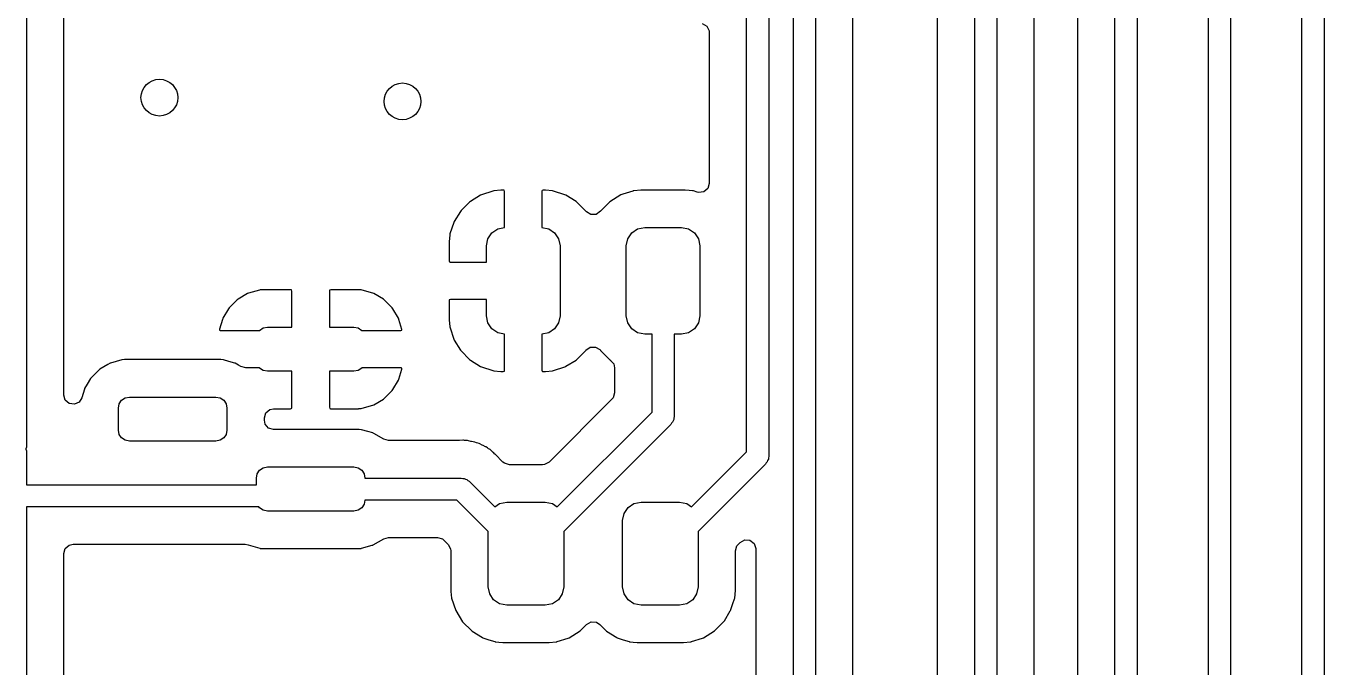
# Model space of a CAD drawing. Extents: x 41 to 172, y -227 to -42.
# Drawn here: x 71.67 to 89.3, y -154.09 to -145.38 of the extents above; entities that cross this region are included whole.
import ezdxf

# ---------------------------------------------------------------- set-up
doc = ezdxf.new("R2010")
doc.units = 0
doc.layers.add('BLACK', color=7, linetype='CONTINUOUS')

msp = doc.modelspace()

# ---------------------------------------------------------------- linework, layer by layer
at = {"layer": 'BLACK', "linetype": 'CONTINUOUS'}
for p, q in [((82.0945, -183.185), (82.0945, -122.692)), ((82.3945, -122.63), (82.3945, -183.155)), ((82.903, -182.776), (82.903, -122.712)), ((71.6745, -127.065), (71.6745, -151.106)), ((87.734, -183.261), (87.734, -127.253)), ((88.034, -127.283), (88.034, -183.199)), ((89.304, -130.967), (89.304, -155.36)), ((89.004, -155.423), (89.004, -131.051)), ((81.7602, -134.163), (81.7602, -151.23)), ((81.4602, -151.168), (81.4602, -134.225)), ((84.559, -166.152), (84.559, -134.584)), ((84.859, -134.584), (84.859, -166.152)), ((84.0505, -134.934), (84.0505, -165.799)), ((85.3675, -165.801), (85.3675, -134.937)), ((86.464, -169.636), (86.464, -136.3)), ((86.764, -136.385), (86.764, -169.441)), ((85.9555, -136.567), (85.9555, -166.425)), ((72.183, -150.398), (72.183, -142.531)), ((80.8568, -145.347), (80.9179, -145.383)), ((80.9179, -145.383), (80.9497, -145.446)), ((80.9497, -145.446), (80.9517, -145.469)), ((80.9517, -145.469), (80.9517, -147.52)), ((80.9317, -147.588), (80.878, -147.635)), ((80.9517, -147.52), (80.9317, -147.588)), ((77.6958, -147.776), (77.5813, -147.891)), ((77.7072, -147.767), (77.6958, -147.776)), ((77.845, -147.682), (77.7072, -147.767)), ((77.8582, -147.676), (77.845, -147.682)), ((78.0124, -147.624), (77.8582, -147.676)), ((78.0258, -147.621), (78.0124, -147.624)), ((78.1214, -147.611), (78.0258, -147.621)), ((78.1279, -147.611), (78.1214, -147.611)), ((78.1575, -147.611), (78.1279, -147.611)), ((78.1651, -147.613), (78.1575, -147.611)), ((78.1665, -147.614), (78.1651, -147.613)), ((78.171, -147.629), (78.1665, -147.614)), ((78.171, -148.12), (78.171, -147.629)), ((78.6807, -147.617), (78.679, -147.625)), ((78.679, -147.625), (78.679, -148.12)), ((78.6819, -147.615), (78.6807, -147.617)), ((78.6971, -147.611), (78.6819, -147.615)), ((78.7221, -147.611), (78.6971, -147.611)), ((78.7286, -147.611), (78.7221, -147.611)), ((78.8229, -147.621), (78.7286, -147.611)), ((78.8363, -147.624), (78.8229, -147.621)), ((78.9906, -147.675), (78.8363, -147.624)), ((79.0038, -147.681), (78.9906, -147.675)), ((79.1418, -147.766), (79.0038, -147.681)), ((79.1532, -147.775), (79.1418, -147.766)), ((79.2679, -147.89), (79.1532, -147.775)), ((79.6007, -147.771), (79.4757, -147.896)), ((79.7511, -147.677), (79.6007, -147.771)), ((79.7802, -147.668), (79.7511, -147.677)), ((79.9123, -147.624), (79.7802, -147.668)), ((79.9188, -147.621), (79.9123, -147.624)), ((79.9123, -147.624), (79.9123, -147.624)), ((79.9257, -147.621), (79.9188, -147.621)), ((80.0213, -147.611), (79.9257, -147.621)), ((79.9257, -147.621), (79.9257, -147.621)), ((80.0214, -147.611), (80.0213, -147.611)), ((80.0246, -147.611), (80.0214, -147.611)), ((80.6254, -147.611), (80.0246, -147.611)), ((80.68, -147.616), (80.6254, -147.611)), ((80.723, -147.621), (80.68, -147.616)), ((80.7299, -147.621), (80.723, -147.621)), ((80.723, -147.621), (80.723, -147.621)), ((80.7364, -147.623), (80.7299, -147.621)), ((80.786, -147.64), (80.7364, -147.623)), ((80.7364, -147.623), (80.7364, -147.623)), ((80.8078, -147.645), (80.786, -147.64)), ((80.878, -147.635), (80.8078, -147.645)), ((77.5722, -147.902), (77.4872, -148.04)), ((77.5813, -147.891), (77.5722, -147.902)), ((79.2759, -147.9), (79.2679, -147.89)), ((79.2833, -147.908), (79.2759, -147.9)), ((79.3447, -147.944), (79.2833, -147.908)), ((79.4156, -147.941), (79.3447, -147.944)), ((79.4729, -147.9), (79.4156, -147.941)), ((79.4757, -147.896), (79.4729, -147.9)), ((77.481, -148.053), (77.4299, -148.208)), ((77.4872, -148.04), (77.481, -148.053)), ((78.0793, -148.138), (78.171, -148.12)), ((78.679, -148.12), (78.7707, -148.138)), ((79.9793, -148.138), (80.075, -148.119)), ((80.075, -148.119), (80.575, -148.119)), ((80.575, -148.119), (80.6707, -148.138)), ((77.427, -148.221), (77.4173, -148.315)), ((77.4299, -148.208), (77.427, -148.221)), ((77.925, -148.369), (77.944, -148.273)), ((77.944, -148.273), (77.9982, -148.192)), ((77.9982, -148.192), (78.0793, -148.138)), ((78.7707, -148.138), (78.8518, -148.192)), ((78.8518, -148.192), (78.906, -148.273)), ((78.906, -148.273), (78.925, -148.369)), ((79.825, -148.369), (79.844, -148.273)), ((79.844, -148.273), (79.8982, -148.192)), ((79.8982, -148.192), (79.9793, -148.138)), ((80.6707, -148.138), (80.7518, -148.192)), ((80.7518, -148.192), (80.806, -148.273)), ((80.806, -148.273), (80.825, -148.369)), ((77.4173, -148.315), (77.417, -148.322)), ((77.417, -148.322), (77.417, -148.572)), ((77.925, -148.59), (77.925, -148.369)), ((78.925, -148.369), (78.925, -149.319)), ((79.825, -149.319), (79.825, -148.369)), ((80.825, -148.369), (80.825, -149.319)), ((77.417, -148.572), (77.4215, -148.587)), ((77.4215, -148.587), (77.4229, -148.588)), ((77.4229, -148.588), (77.4305, -148.59)), ((77.4305, -148.59), (77.925, -148.59)), ((74.8399, -148.97), (74.694, -149.013)), ((74.8525, -148.968), (74.8399, -148.97)), ((74.8809, -148.966), (74.8525, -148.968)), ((74.8858, -148.966), (74.8809, -148.966)), ((75.2698, -148.966), (74.8858, -148.966)), ((75.2774, -148.967), (75.2698, -148.966)), ((75.2788, -148.968), (75.2774, -148.967)), ((75.2833, -148.984), (75.2788, -148.968)), ((75.2833, -149.474), (75.2833, -148.984)), ((75.793, -148.971), (75.7913, -148.979)), ((75.7913, -148.979), (75.7913, -149.474)), ((75.7942, -148.97), (75.793, -148.971)), ((75.8094, -148.966), (75.7942, -148.97)), ((76.1888, -148.966), (75.8094, -148.966)), ((76.1937, -148.966), (76.1888, -148.966)), ((76.2221, -148.968), (76.1937, -148.966)), ((76.2347, -148.97), (76.2221, -148.968)), ((76.3806, -149.013), (76.2347, -148.97)), ((74.5377, -149.105), (74.4314, -149.211)), ((74.5501, -149.096), (74.5377, -149.105)), ((74.6796, -149.019), (74.5501, -149.096)), ((74.694, -149.013), (74.6796, -149.019)), ((76.395, -149.019), (76.3806, -149.013)), ((76.5245, -149.096), (76.395, -149.019)), ((76.5369, -149.105), (76.5245, -149.096)), ((76.6432, -149.211), (76.5369, -149.105)), ((77.4187, -149.104), (77.417, -149.112)), ((77.417, -149.112), (77.417, -149.366)), ((77.4199, -149.102), (77.4187, -149.104)), ((77.4351, -149.098), (77.4199, -149.102)), ((77.925, -149.098), (77.4351, -149.098)), ((77.925, -149.319), (77.925, -149.098)), ((74.3452, -149.353), (74.3389, -149.368)), ((74.4217, -149.224), (74.3452, -149.353)), ((74.4314, -149.211), (74.4217, -149.224)), ((76.6529, -149.224), (76.6432, -149.211)), ((76.7294, -149.353), (76.6529, -149.224)), ((76.735, -149.366), (76.7294, -149.353)), ((77.944, -149.415), (77.925, -149.319)), ((78.925, -149.319), (78.906, -149.415)), ((79.844, -149.415), (79.825, -149.319)), ((80.825, -149.319), (80.806, -149.415)), ((74.3389, -149.368), (74.2999, -149.502)), ((74.2999, -149.502), (74.2999, -149.516)), ((74.2999, -149.516), (74.3072, -149.52)), ((74.3072, -149.52), (74.8424, -149.52)), ((74.8424, -149.52), (74.8437, -149.518)), ((74.8437, -149.518), (74.8924, -149.485)), ((74.8924, -149.485), (74.9498, -149.474)), ((74.9498, -149.474), (75.2833, -149.474)), ((75.7913, -149.474), (76.1248, -149.474)), ((76.1248, -149.474), (76.1822, -149.485)), ((76.1822, -149.485), (76.2309, -149.518)), ((76.2309, -149.518), (76.2322, -149.52)), ((76.2322, -149.52), (76.7617, -149.52)), ((76.7357, -149.368), (76.735, -149.366)), ((76.7763, -149.508), (76.7357, -149.368)), ((76.7617, -149.52), (76.7752, -149.516)), ((76.7752, -149.516), (76.7763, -149.508)), ((77.417, -149.366), (77.4173, -149.373)), ((77.4173, -149.373), (77.4273, -149.468)), ((77.4273, -149.468), (77.4301, -149.482)), ((77.4301, -149.482), (77.4816, -149.636)), ((77.9982, -149.496), (77.944, -149.415)), ((78.0793, -149.55), (77.9982, -149.496)), ((78.8518, -149.496), (78.7707, -149.55)), ((78.906, -149.415), (78.8518, -149.496)), ((79.8982, -149.496), (79.844, -149.415)), ((79.9793, -149.55), (79.8982, -149.496)), ((80.7518, -149.496), (80.6707, -149.55)), ((80.806, -149.415), (80.7518, -149.496)), ((77.4816, -149.636), (77.4878, -149.649)), ((77.4878, -149.649), (77.5731, -149.787)), ((78.171, -149.568), (78.0793, -149.55)), ((78.171, -150.063), (78.171, -149.568)), ((78.7707, -149.55), (78.679, -149.568)), ((78.679, -149.568), (78.679, -150.059)), ((80.075, -149.569), (79.9793, -149.55)), ((80.175, -149.569), (80.075, -149.569)), ((80.175, -150.628), (80.175, -149.569)), ((80.575, -149.569), (80.475, -149.569)), ((80.475, -149.569), (80.475, -150.69)), ((80.6707, -149.55), (80.575, -149.569)), ((77.5731, -149.787), (77.5821, -149.798)), ((77.5821, -149.798), (77.6968, -149.913)), ((79.1542, -149.912), (79.2687, -149.797)), ((79.2687, -149.797), (79.2758, -149.788)), ((79.2758, -149.788), (79.3337, -149.747)), ((79.3337, -149.747), (79.4046, -149.744)), ((79.4046, -149.744), (79.466, -149.78)), ((79.466, -149.78), (79.4728, -149.787)), ((79.4728, -149.787), (79.4765, -149.793)), ((79.4765, -149.793), (79.6017, -149.918)), ((72.668, -150.049), (72.5503, -150.167)), ((72.6748, -150.045), (72.668, -150.049)), ((72.7824, -149.981), (72.6748, -150.045)), ((72.6748, -150.045), (72.6748, -150.045)), ((72.8112, -149.964), (72.7824, -149.981)), ((72.8188, -149.962), (72.8112, -149.964)), ((72.8971, -149.939), (72.8188, -149.962)), ((72.8188, -149.962), (72.8188, -149.962)), ((72.971, -149.918), (72.8971, -149.939)), ((72.9774, -149.918), (72.971, -149.918)), ((73.0058, -149.915), (72.9774, -149.918)), ((72.9774, -149.918), (72.9774, -149.918)), ((73.0083, -149.915), (73.0058, -149.915)), ((73.0058, -149.915), (73.0058, -149.915)), ((74.3163, -149.915), (73.0083, -149.915)), ((74.3187, -149.915), (74.3163, -149.915)), ((74.3188, -149.915), (74.3187, -149.915)), ((74.3472, -149.918), (74.3188, -149.915)), ((74.3536, -149.918), (74.3472, -149.918)), ((74.3472, -149.918), (74.3472, -149.918)), ((74.4275, -149.939), (74.3536, -149.918)), ((74.5058, -149.962), (74.4275, -149.939)), ((74.5134, -149.964), (74.5058, -149.962)), ((74.5058, -149.962), (74.5058, -149.962)), ((74.5549, -149.989), (74.5134, -149.964)), ((74.5905, -150.01), (74.5549, -149.989)), ((74.6546, -150.028), (74.5905, -150.01)), ((74.8424, -150.028), (74.6546, -150.028)), ((74.8437, -150.03), (74.8424, -150.028)), ((74.8924, -150.062), (74.8437, -150.03)), ((74.9498, -150.074), (74.8924, -150.062)), ((76.1822, -150.062), (76.1248, -150.074)), ((76.2309, -150.03), (76.1822, -150.062)), ((76.2322, -150.028), (76.2309, -150.03)), ((76.7674, -150.028), (76.2322, -150.028)), ((76.7357, -150.179), (76.7747, -150.045)), ((76.7747, -150.031), (76.7674, -150.028)), ((76.7747, -150.045), (76.7747, -150.031)), ((77.6968, -149.913), (77.7082, -149.922)), ((77.7082, -149.922), (77.8462, -150.007)), ((77.8462, -150.007), (77.8594, -150.013)), ((77.8594, -150.013), (78.0137, -150.064)), ((78.0137, -150.064), (78.0271, -150.067)), ((78.0271, -150.067), (78.1214, -150.077)), ((78.1693, -150.071), (78.171, -150.063)), ((78.679, -150.059), (78.6835, -150.074)), ((78.7286, -150.077), (78.8242, -150.067)), ((78.8242, -150.067), (78.8376, -150.064)), ((78.8376, -150.064), (78.9918, -150.012)), ((78.9918, -150.012), (79.005, -150.006)), ((79.005, -150.006), (79.1428, -149.921)), ((79.1428, -149.921), (79.1542, -149.912)), ((79.6017, -149.918), (79.6079, -149.922)), ((79.6079, -149.922), (79.6137, -149.927)), ((79.6137, -149.927), (79.6126, -149.928)), ((79.6126, -149.928), (79.6541, -149.974)), ((79.6541, -149.974), (79.6665, -150.029)), ((79.6665, -150.029), (79.6665, -150.365)), ((72.5463, -150.174), (72.503, -150.247)), ((72.5503, -150.167), (72.5463, -150.174)), ((72.5463, -150.174), (72.5463, -150.174)), ((75.2833, -150.074), (74.9498, -150.074)), ((75.2833, -150.568), (75.2833, -150.074)), ((76.1248, -150.074), (75.7913, -150.074)), ((75.7913, -150.074), (75.7913, -150.563)), ((76.6529, -150.323), (76.7294, -150.194)), ((76.7294, -150.194), (76.7357, -150.179)), ((78.1214, -150.077), (78.1279, -150.077)), ((78.1279, -150.077), (78.1529, -150.077)), ((78.1529, -150.077), (78.1681, -150.073)), ((78.1681, -150.073), (78.1693, -150.071)), ((78.6835, -150.074), (78.6849, -150.075)), ((78.6849, -150.075), (78.6925, -150.077)), ((78.6925, -150.077), (78.7221, -150.077)), ((78.7221, -150.077), (78.7286, -150.077)), ((72.2032, -150.466), (72.183, -150.398)), ((72.4634, -150.318), (72.43, -150.433)), ((72.4657, -150.31), (72.4634, -150.318)), ((72.4634, -150.318), (72.4634, -150.318)), ((72.503, -150.247), (72.4657, -150.31)), ((76.5369, -150.442), (76.6432, -150.336)), ((76.6432, -150.336), (76.6529, -150.323)), ((79.6665, -150.365), (79.6465, -150.433)), ((72.257, -150.512), (72.2032, -150.466)), ((72.3273, -150.522), (72.257, -150.512)), ((72.3918, -150.493), (72.3273, -150.522)), ((72.43, -150.433), (72.3918, -150.493)), ((72.9248, -150.574), (72.9362, -150.516)), ((72.9248, -150.874), (72.9248, -150.574)), ((72.9362, -150.516), (72.9687, -150.468)), ((72.9687, -150.468), (73.0174, -150.435)), ((73.0174, -150.435), (73.0748, -150.424)), ((73.0748, -150.424), (74.2498, -150.424)), ((74.2498, -150.424), (74.3072, -150.435)), ((74.3072, -150.435), (74.3559, -150.468)), ((74.3559, -150.468), (74.3884, -150.516)), ((74.3884, -150.516), (74.3998, -150.574)), ((74.3998, -150.574), (74.3998, -150.874)), ((74.9283, -150.639), (74.982, -150.593)), ((74.982, -150.593), (75.0343, -150.582)), ((75.0343, -150.582), (75.2652, -150.582)), ((75.2652, -150.582), (75.2804, -150.577)), ((75.2804, -150.577), (75.2816, -150.576)), ((75.2816, -150.576), (75.2833, -150.568)), ((75.7913, -150.563), (75.7958, -150.579)), ((75.7958, -150.579), (75.7972, -150.58)), ((75.7972, -150.58), (75.8048, -150.582)), ((75.8048, -150.582), (76.1888, -150.582)), ((76.1888, -150.582), (76.1937, -150.581)), ((76.1937, -150.581), (76.2221, -150.579)), ((76.2221, -150.579), (76.2347, -150.577)), ((76.2347, -150.577), (76.3806, -150.534)), ((76.3806, -150.534), (76.395, -150.528)), ((76.395, -150.528), (76.5245, -150.452)), ((76.5245, -150.452), (76.5369, -150.442)), ((79.6296, -150.454), (78.7766, -151.307)), ((79.6465, -150.433), (79.6296, -150.454)), ((74.9083, -150.708), (74.9283, -150.639)), ((74.9083, -150.739), (74.9083, -150.708)), ((74.9197, -150.791), (74.9083, -150.739)), ((78.887, -151.916), (80.175, -150.628)), ((80.4549, -150.765), (80.4409, -150.779)), ((80.46, -150.746), (80.4549, -150.765)), ((80.4699, -150.729), (80.46, -150.746)), ((80.475, -150.69), (80.4699, -150.709)), ((80.4699, -150.709), (80.4699, -150.729)), ((72.9362, -150.931), (72.9248, -150.874)), ((72.9687, -150.98), (72.9362, -150.931)), ((74.3884, -150.931), (74.3559, -150.98)), ((74.3998, -150.874), (74.3884, -150.931)), ((74.9662, -150.845), (74.9197, -150.791)), ((75.0343, -150.865), (74.9662, -150.845)), ((76.1913, -150.865), (75.0343, -150.865)), ((76.1937, -150.865), (76.1913, -150.865)), ((76.1938, -150.865), (76.1937, -150.865)), ((76.2222, -150.868), (76.1938, -150.865)), ((76.2286, -150.868), (76.2222, -150.868)), ((76.2222, -150.868), (76.2222, -150.868)), ((76.3155, -150.893), (76.2286, -150.868)), ((76.3808, -150.912), (76.3155, -150.893)), ((76.3884, -150.914), (76.3808, -150.912)), ((76.3808, -150.912), (76.3808, -150.912)), ((76.3952, -150.918), (76.3884, -150.914)), ((76.5289, -150.998), (76.3952, -150.918)), ((76.3952, -150.918), (76.3952, -150.918)), ((80.4311, -150.796), (78.975, -152.252)), ((80.4409, -150.779), (80.4311, -150.796)), ((71.6745, -151.106), (71.6694, -151.126)), ((71.6694, -151.126), (71.6694, -151.134)), ((73.0174, -151.012), (72.9687, -150.98)), ((73.0748, -151.024), (73.0174, -151.012)), ((74.2498, -151.024), (73.0748, -151.024)), ((74.3072, -151.012), (74.2498, -151.024)), ((74.3559, -150.98), (74.3072, -151.012)), ((76.5931, -151.015), (76.5289, -150.998)), ((77.5467, -151.015), (76.5931, -151.015)), ((77.5586, -151.015), (77.5467, -151.015)), ((77.6045, -151.01), (77.5586, -151.015)), ((77.6124, -151.011), (77.6045, -151.01)), ((77.6257, -151.014), (77.6124, -151.011)), ((77.6454, -151.015), (77.6257, -151.014)), ((77.6669, -151.015), (77.6454, -151.015)), ((77.6836, -151.019), (77.6669, -151.015)), ((77.7116, -151.027), (77.6836, -151.019)), ((77.7233, -151.029), (77.7116, -151.027)), ((77.7689, -151.036), (77.7233, -151.029)), ((77.7886, -151.045), (77.7689, -151.036)), ((77.8073, -151.051), (77.7886, -151.045)), ((77.828, -151.056), (77.8073, -151.051)), ((77.835, -151.06), (77.828, -151.056)), ((77.8685, -151.079), (77.835, -151.06)), ((77.835, -151.06), (77.835, -151.06)), ((77.8792, -151.084), (77.8685, -151.079)), ((77.9143, -151.099), (77.8792, -151.084)), ((77.9216, -151.102), (77.9143, -151.099)), ((77.9143, -151.099), (77.9143, -151.099)), ((77.9278, -151.107), (77.9216, -151.102)), ((77.9385, -151.115), (77.9278, -151.107)), ((77.955, -151.126), (77.9385, -151.115)), ((77.9669, -151.133), (77.955, -151.126)), ((71.6694, -151.134), (71.6745, -151.153)), ((71.6745, -151.153), (71.6745, -151.617)), ((77.9738, -151.137), (77.9669, -151.133)), ((77.9796, -151.142), (77.9738, -151.137)), ((78.0075, -151.168), (77.9796, -151.142)), ((78.0165, -151.176), (78.0075, -151.168)), ((78.02, -151.179), (78.0165, -151.176)), ((78.0406, -151.199), (78.02, -151.179)), ((78.0434, -151.202), (78.0406, -151.199)), ((78.0655, -151.223), (78.0434, -151.202)), ((78.0951, -151.251), (78.0655, -151.223)), ((78.0994, -151.257), (78.0951, -151.251)), ((78.1074, -151.266), (78.0994, -151.257)), ((78.0994, -151.257), (78.0994, -151.257)), ((78.1484, -151.307), (78.1074, -151.266)), ((80.712, -151.916), (81.4602, -151.168)), ((81.7452, -151.286), (81.7401, -151.305)), ((81.7551, -151.269), (81.7452, -151.286)), ((81.7602, -151.23), (81.7551, -151.249)), ((81.7551, -151.249), (81.7551, -151.269)), ((74.7998, -151.524), (74.8112, -151.466)), ((74.8112, -151.466), (74.8437, -151.418)), ((74.8437, -151.418), (74.8924, -151.385)), ((74.8924, -151.385), (74.9498, -151.374)), ((74.9498, -151.374), (76.1248, -151.374)), ((76.1248, -151.374), (76.1822, -151.385)), ((76.1822, -151.385), (76.2309, -151.418)), ((76.2309, -151.418), (76.2634, -151.466)), ((76.2634, -151.466), (76.2748, -151.524)), ((78.1693, -151.324), (78.1484, -151.307)), ((78.2374, -151.344), (78.1693, -151.324)), ((78.6876, -151.344), (78.2374, -151.344)), ((78.7143, -151.341), (78.6876, -151.344)), ((78.7766, -151.307), (78.7143, -151.341)), ((81.7163, -151.336), (80.8, -152.252)), ((81.7261, -151.319), (81.7163, -151.336)), ((81.7401, -151.305), (81.7261, -151.319)), ((71.6745, -151.617), (74.7998, -151.617)), ((74.7998, -151.617), (74.7998, -151.524)), ((76.2748, -151.524), (77.5837, -151.524)), ((77.5837, -151.524), (77.6028, -151.529)), ((77.6028, -151.529), (77.6225, -151.529)), ((77.6225, -151.529), (77.6396, -151.539)), ((77.6396, -151.539), (77.6587, -151.544)), ((77.6587, -151.544), (77.6727, -151.558)), ((77.6727, -151.558), (77.6898, -151.568)), ((77.6898, -151.568), (78.038, -151.916)), ((76.2748, -151.824), (76.2634, -151.881)), ((77.5216, -151.824), (76.2748, -151.824)), ((77.95, -152.252), (77.5216, -151.824)), ((74.8352, -151.917), (71.6745, -151.917)), ((71.6745, -151.917), (71.6745, -173.525)), ((74.8437, -151.93), (74.8352, -151.917)), ((74.8924, -151.962), (74.8437, -151.93)), ((74.9498, -151.974), (74.8924, -151.962)), ((76.1248, -151.974), (74.9498, -151.974)), ((76.1822, -151.962), (76.1248, -151.974)), ((76.2309, -151.93), (76.1822, -151.962)), ((76.2634, -151.881), (76.2309, -151.93)), ((78.038, -151.916), (78.1043, -151.871)), ((78.1043, -151.871), (78.2, -151.852)), ((78.2, -151.852), (78.725, -151.852)), ((78.725, -151.852), (78.8207, -151.871)), ((78.8207, -151.871), (78.887, -151.916)), ((79.775, -152.102), (79.794, -152.007)), ((79.794, -152.007), (79.8482, -151.926)), ((79.8482, -151.926), (79.9293, -151.871)), ((79.9293, -151.871), (80.025, -151.852)), ((80.025, -151.852), (80.55, -151.852)), ((80.55, -151.852), (80.6457, -151.871)), ((80.6457, -151.871), (80.712, -151.916)), ((79.775, -153.002), (79.775, -152.102)), ((76.3884, -152.433), (76.5289, -152.35)), ((76.5289, -152.35), (76.5931, -152.332)), ((76.5931, -152.332), (77.2587, -152.332)), ((77.2587, -152.332), (77.3269, -152.352)), ((77.3269, -152.352), (77.3478, -152.369)), ((77.95, -153.002), (77.95, -152.252)), ((78.975, -152.252), (78.975, -153.002)), ((80.8, -152.252), (80.8, -153.002)), ((72.183, -152.551), (72.203, -152.483)), ((72.203, -152.483), (72.2567, -152.437)), ((72.2567, -152.437), (72.309, -152.425)), ((72.309, -152.425), (74.6456, -152.425)), ((74.6456, -152.425), (74.6859, -152.434)), ((74.6859, -152.434), (74.6862, -152.433)), ((74.6862, -152.433), (74.846, -152.479)), ((74.846, -152.479), (74.8524, -152.48)), ((74.8524, -152.48), (74.8524, -152.48)), ((74.8524, -152.48), (74.8808, -152.482)), ((74.8808, -152.482), (74.8808, -152.482)), ((74.8808, -152.482), (74.8833, -152.482)), ((74.8833, -152.482), (76.1913, -152.482)), ((76.1913, -152.482), (76.1937, -152.482)), ((76.1937, -152.482), (76.1938, -152.482)), ((76.1938, -152.482), (76.2222, -152.48)), ((76.2222, -152.48), (76.2286, -152.479)), ((76.2222, -152.48), (76.2222, -152.48)), ((76.2286, -152.479), (76.3745, -152.437)), ((76.3745, -152.437), (76.3808, -152.435)), ((76.3808, -152.435), (76.3884, -152.433)), ((76.3808, -152.435), (76.3808, -152.435)), ((77.3478, -152.369), (77.4046, -152.426)), ((77.4046, -152.426), (77.4386, -152.488)), ((77.4386, -152.488), (77.4415, -152.515)), ((77.4415, -152.515), (77.4415, -153.053)), ((81.3085, -152.515), (81.3285, -152.447)), ((81.3085, -153.053), (81.3085, -152.515)), ((81.3285, -152.447), (81.3454, -152.426)), ((81.3454, -152.426), (81.3709, -152.4)), ((81.3709, -152.4), (81.4332, -152.366)), ((81.4332, -152.366), (81.504, -152.371)), ((81.504, -152.371), (81.5609, -152.414)), ((81.5609, -152.414), (81.5857, -152.48)), ((81.5857, -152.48), (81.586, -152.489)), ((81.586, -152.489), (81.586, -182.873)), ((72.183, -173.188), (72.183, -152.551)), ((77.4415, -153.053), (77.4418, -153.056)), ((77.4418, -153.056), (77.4418, -153.056)), ((77.4418, -153.056), (77.4428, -153.065)), ((77.4428, -153.065), (77.4525, -153.159)), ((77.969, -153.098), (77.95, -153.002)), ((78.975, -153.002), (78.956, -153.098)), ((79.794, -153.098), (79.775, -153.002)), ((80.8, -153.002), (80.781, -153.098)), ((81.2978, -153.157), (81.3085, -153.053)), ((77.4525, -153.159), (77.5084, -153.326)), ((78.0232, -153.179), (77.969, -153.098)), ((78.1043, -153.233), (78.0232, -153.179)), ((78.2, -153.252), (78.1043, -153.233)), ((78.8207, -153.233), (78.725, -153.252)), ((78.9018, -153.179), (78.8207, -153.233)), ((78.956, -153.098), (78.9018, -153.179)), ((79.8482, -153.179), (79.794, -153.098)), ((79.9293, -153.233), (79.8482, -153.179)), ((80.025, -153.252), (79.9293, -153.233)), ((80.6457, -153.233), (80.55, -153.252)), ((80.7268, -153.179), (80.6457, -153.233)), ((80.781, -153.098), (80.7268, -153.179)), ((81.2421, -153.325), (81.2733, -153.231)), ((81.2733, -153.231), (81.2956, -153.164)), ((81.2956, -153.164), (81.2978, -153.157)), ((81.2956, -153.164), (81.2956, -153.164)), ((77.5084, -153.326), (77.6015, -153.477)), ((78.725, -153.252), (78.2, -153.252)), ((80.55, -153.252), (80.025, -153.252)), ((81.1574, -153.463), (81.2383, -153.331)), ((81.2383, -153.331), (81.2421, -153.325)), ((81.2383, -153.331), (81.2383, -153.331)), ((77.6015, -153.477), (77.7267, -153.602)), ((79.1993, -153.601), (79.2858, -153.514)), ((79.2858, -153.514), (79.3481, -153.48)), ((79.3481, -153.48), (79.4189, -153.485)), ((79.4189, -153.485), (79.464, -153.514)), ((79.464, -153.514), (79.5304, -153.58)), ((79.5304, -153.58), (79.5517, -153.602)), ((81.0243, -153.601), (81.1493, -153.476)), ((81.1493, -153.476), (81.1574, -153.463)), ((77.7267, -153.602), (77.7329, -153.606)), ((77.7329, -153.606), (77.7329, -153.606)), ((77.7329, -153.606), (77.8701, -153.69)), ((77.8701, -153.69), (77.8773, -153.695)), ((77.8773, -153.695), (77.957, -153.721)), ((77.957, -153.721), (78.0386, -153.748)), ((78.0386, -153.748), (78.0386, -153.748)), ((78.0386, -153.748), (78.0451, -153.75)), ((78.0451, -153.75), (78.052, -153.751)), ((78.052, -153.751), (78.052, -153.751)), ((78.052, -153.751), (78.095, -153.755)), ((78.095, -153.755), (78.1496, -153.761)), ((78.1496, -153.761), (78.7754, -153.761)), ((78.7754, -153.761), (78.7786, -153.761)), ((78.7786, -153.761), (78.8743, -153.751)), ((78.7786, -153.761), (78.7786, -153.761)), ((78.8743, -153.751), (78.8812, -153.75)), ((78.8743, -153.751), (78.8743, -153.751)), ((78.8812, -153.75), (78.8877, -153.748)), ((78.8877, -153.748), (79.0331, -153.699)), ((78.8877, -153.748), (78.8877, -153.748)), ((79.0331, -153.699), (79.0489, -153.694)), ((79.0489, -153.694), (79.1993, -153.601)), ((79.5517, -153.602), (79.5579, -153.606)), ((79.5579, -153.606), (79.5579, -153.606)), ((79.5579, -153.606), (79.6951, -153.69)), ((79.6951, -153.69), (79.7023, -153.695)), ((79.7023, -153.695), (79.782, -153.721)), ((79.782, -153.721), (79.8636, -153.748)), ((79.8636, -153.748), (79.8636, -153.748)), ((79.8636, -153.748), (79.8701, -153.75)), ((79.8701, -153.75), (79.877, -153.751)), ((79.877, -153.751), (79.877, -153.751)), ((79.877, -153.751), (79.92, -153.755)), ((79.92, -153.755), (79.9746, -153.761)), ((79.9746, -153.761), (80.6004, -153.761)), ((80.6004, -153.761), (80.6036, -153.761)), ((80.6036, -153.761), (80.6037, -153.761)), ((80.6037, -153.761), (80.6993, -153.751)), ((80.6993, -153.751), (80.7062, -153.75)), ((80.6993, -153.751), (80.6993, -153.751)), ((80.7062, -153.75), (80.7127, -153.748)), ((80.7127, -153.748), (80.8581, -153.699)), ((80.7127, -153.748), (80.7127, -153.748)), ((80.8581, -153.699), (80.8739, -153.694)), ((80.8739, -153.694), (81.0243, -153.601))]:
    msp.add_line(p, q, dxfattribs=at)
at = {"layer": 'BLACK'}
for centre in [(73.4822, -146.355), (76.7842, -146.406)]:
    msp.add_circle(centre, 0.25, dxfattribs=at)

doc.saveas('drawing.dxf')
